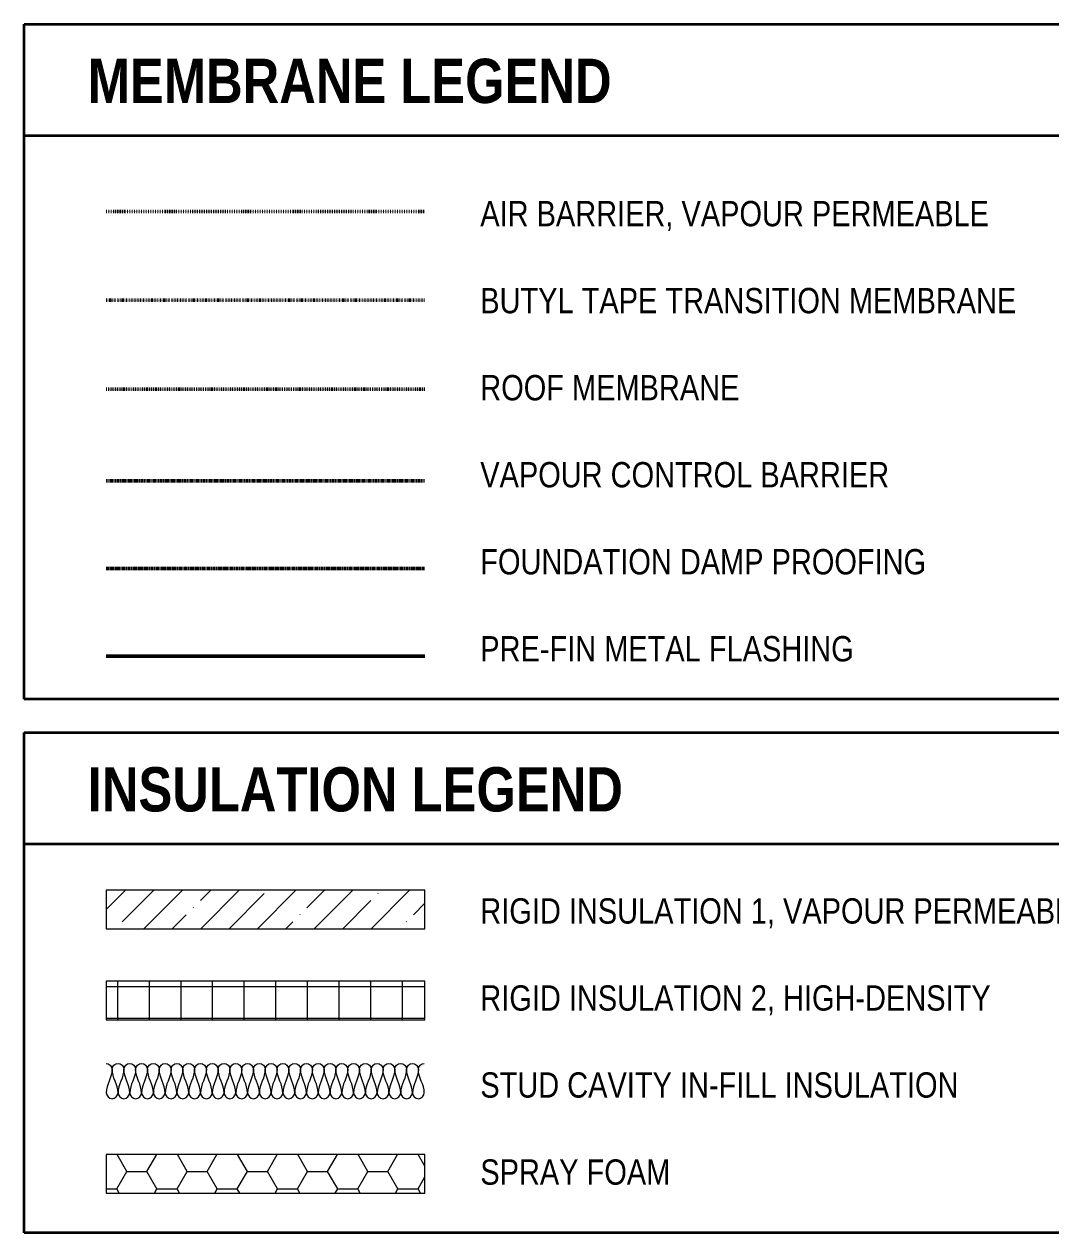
# Model space of a CAD drawing. Header units: millimetres. Extents: x 1380 to 25258, y -161 to 9352.
# Drawn here: x 1380 to 5439, y 651 to 5428 of the extents above; entities that cross this region are included whole.
import ezdxf

# ---------------------------------------------------------------- set-up
doc = ezdxf.new("R2010")
doc.units = ezdxf.units.MM
for name, pattern in [('CMHC_Membrane001', [9, 3, -2, 0, -2, 0, -2]), ('CMHC_Membrane002', [7, 5, -2]), ('CMHC_Membrane004', [6, 2, -2, 0, -2]), ('CMHC_Membrane006', [5, 3, -2]), ('CMHC_Membrane007', [7, 3, -2, 0, -2])]:
    doc.linetypes.add(name, pattern=pattern)
doc.layers.add('A-DETL', color=9, linetype='Continuous', lineweight=18, true_color=0x808080)
doc.layers.add('A-DETL-GENF', color=7, linetype='Continuous', lineweight=18)
doc.layers.add('G-ANNO-TEXT', color=7, linetype='Continuous', lineweight=9)
doc.styles.add('Arial Narrow', font='ARIALN.TTF', dxfattribs={"height": 100})
doc.styles.add('Arial Narrow_B', font='ARIALNB.TTF', dxfattribs={"height": 175})

# ---------------------------------------------------------------- blocks, each defined once
blk = doc.blocks.new('CMHC-07_Insulation_ Semi-Rigid-Section - 152mm-6565447-MEMBRANE _ INSULATION LEGEND')
at = {"layer": 'A-DETL-GENF', "true_color": 0x808080}
h = blk.add_hatch(dxfattribs=at)
h.set_pattern_fill('FP_1', color=8, style=0, pattern_type=2)
h.set_pattern_definition([(45, (0, 0), (-112.253, 112.253), []), (45, (112.25, 0), (-112.253, 112.253), [198.437, -39.687, 1.676, -38.011])])
h.paths.add_polyline_path([(2964.4, 1853.5), (2964.4, 2005.5), (1704.4, 2005.5), (1704.4, 1853.5)])
at = {"layer": 'A-DETL-GENF'}
for p, q in [((2964.4, 2005.5), (1704.4, 2005.5)), ((1704.4, 2005.5), (1704.4, 1853.5)), ((2964.4, 1853.5), (2964.4, 2005.5)), ((1704.4, 1853.5), (2964.4, 1853.5))]:
    blk.add_line(p, q, dxfattribs=at)
blk = doc.blocks.new('CMHC-07_Insulation_ Rigid-Section - 152mm-6565517-MEMBRANE _ INSULATION LEGEND')
at = {"layer": 'A-DETL-GENF', "true_color": 0x808080}
h = blk.add_hatch(dxfattribs=at)
h.set_pattern_fill('FP_2', color=8, style=0, pattern_type=2)
h.set_pattern_definition([(0, (0, 0), (0, 125), []), (90, (0, 0), (-125, 8e-15), [])])
h.paths.add_polyline_path([(2964.4, 1493.5), (2964.4, 1645.5), (1704.4, 1645.5), (1704.4, 1493.5)])
at = {"layer": 'A-DETL-GENF'}
for p, q in [((2964.4, 1645.5), (1704.4, 1645.5)), ((1704.4, 1645.5), (1704.4, 1493.5)), ((2964.4, 1493.5), (2964.4, 1645.5)), ((1704.4, 1493.5), (2964.4, 1493.5))]:
    blk.add_line(p, q, dxfattribs=at)

msp = doc.modelspace()

# ---------------------------------------------------------------- hatches: boundary and pattern name
at = {"layer": 'A-DETL-GENF', "true_color": 0x808080}
h = msp.add_hatch(dxfattribs=at)
h.set_pattern_fill('FP_3', color=8, style=0, pattern_type=2)
h.set_pattern_definition([(0, (0, 0), (119.063, 68.741), [79.375, -158.75]), (120, (0, 0), (-119.063, 68.7411), [79.375, -158.75]), (60, (0, 0), (5e-05, 137.4821), [0, -158.75, 79.375, 0])])
h.paths.add_polyline_path([(2964.4, 808.5), (2964.4, 960.5), (1704.4, 960.5), (1704.4, 808.5)])

# ---------------------------------------------------------------- linework, layer by layer
at = {"layer": 'A-DETL', "color": 7, "lineweight": 35}
for p, q in [((1380, 5428.5), (5880, 5428.5)), ((1380, 2760.6), (1380, 5428.5)), ((1380, 4988.5), (5880, 4988.5)), ((5880, 2760.6), (1380, 2760.6)), ((1380, 2628.5), (5880, 2628.5)), ((1380, 651.4), (1380, 2628.5)), ((1380, 2188.5), (5880, 2188.5)), ((5880, 651.4), (1380, 651.4))]:
    msp.add_line(p, q, dxfattribs=at)
at = {"layer": 'A-DETL', "color": 190, "linetype": 'CMHC_Membrane001', "lineweight": 50, "true_color": 0x8000ff}
msp.add_line((1704.4, 4688.5), (2964.4, 4688.5), dxfattribs=at)
at = {"layer": 'A-DETL', "color": 30, "linetype": 'CMHC_Membrane004', "lineweight": 50, "true_color": 0xff8000}
msp.add_line((1704.4, 4337.2), (2964.4, 4337.2), dxfattribs=at)
at = {"layer": 'A-DETL', "color": 5, "linetype": 'CMHC_Membrane007', "lineweight": 50, "true_color": 0x0000ff}
msp.add_line((1704.4, 3986), (2964.4, 3986), dxfattribs=at)
at = {"layer": 'A-DETL', "color": 96, "linetype": 'CMHC_Membrane006', "lineweight": 50, "true_color": 0x008000}
msp.add_line((1704.4, 3623.5), (2964.4, 3623.5), dxfattribs=at)
at = {"layer": 'A-DETL', "color": 150, "linetype": 'CMHC_Membrane002', "lineweight": 50, "true_color": 0x0080ff}
msp.add_line((1704.4, 3277.2), (2964.4, 3277.2), dxfattribs=at)
at = {"layer": 'A-DETL', "color": 7, "lineweight": 50}
msp.add_line((1704.4, 2931), (2964.4, 2931), dxfattribs=at)
at = {"layer": 'A-DETL', "color": 7}
for p, q in [((2964.4, 960.5), (1704.4, 960.5)), ((1704.4, 960.5), (1704.4, 808.5)), ((2964.4, 808.5), (2964.4, 960.5)), ((1704.4, 808.5), (2964.4, 808.5))]:
    msp.add_line(p, q, dxfattribs=at)
at = {"layer": 'A-DETL'}
for points in [[(1704.4, 1321.3), (1715.4, 1321.3), (1727.7, 1309), (1727.7, 1298)], [(1727.7, 1298), (1727.7, 1266), (1704.4, 1236.8), (1704.4, 1204.8)], [(1727.7, 1298), (1727.7, 1309), (1751, 1333.6), (1774.2, 1309), (1774.2, 1298)], [(1751, 1204.8), (1751, 1236.8), (1727.7, 1266), (1727.7, 1298)], [(1774.2, 1298), (1774.2, 1266), (1751, 1236.8), (1751, 1204.8)], [(1774.2, 1298), (1774.2, 1309), (1797.5, 1333.6), (1820.8, 1309), (1820.8, 1298)], [(1797.5, 1204.8), (1797.5, 1236.8), (1774.2, 1266), (1774.2, 1298)], [(1820.8, 1298), (1820.8, 1266), (1797.5, 1236.8), (1797.5, 1204.8)], [(1820.8, 1298), (1820.8, 1309), (1844.1, 1333.6), (1867.4, 1309), (1867.4, 1298)], [(1844.1, 1204.8), (1844.1, 1236.8), (1820.8, 1266), (1820.8, 1298)], [(1867.4, 1298), (1867.4, 1266), (1844.1, 1236.8), (1844.1, 1204.8)], [(1867.4, 1298), (1867.4, 1309), (1890.7, 1333.6), (1913.9, 1309), (1913.9, 1298)], [(1890.7, 1204.8), (1890.7, 1236.8), (1867.4, 1266), (1867.4, 1298)], [(1913.9, 1298), (1913.9, 1266), (1890.7, 1236.8), (1890.7, 1204.8)], [(1913.9, 1298), (1913.9, 1309), (1937.2, 1333.6), (1960.5, 1309), (1960.5, 1298)], [(1937.2, 1204.8), (1937.2, 1236.8), (1913.9, 1266), (1913.9, 1298)], [(1960.5, 1298), (1960.5, 1266), (1937.2, 1236.8), (1937.2, 1204.8)], [(1960.5, 1298), (1960.5, 1309), (1983.8, 1333.6), (2007.1, 1309), (2007.1, 1298)], [(1983.8, 1204.8), (1983.8, 1236.8), (1960.5, 1266), (1960.5, 1298)], [(2007.1, 1298), (2007.1, 1266), (1983.8, 1236.8), (1983.8, 1204.8)], [(2007.1, 1298), (2007.1, 1309), (2030.4, 1333.6), (2053.6, 1309), (2053.6, 1298)], [(2030.4, 1204.8), (2030.4, 1236.8), (2007.1, 1266), (2007.1, 1298)], [(2053.6, 1298), (2053.6, 1266), (2030.4, 1236.8), (2030.4, 1204.8)], [(2053.6, 1298), (2053.6, 1309), (2076.9, 1333.6), (2100.2, 1309), (2100.2, 1298)], [(2076.9, 1204.8), (2076.9, 1236.8), (2053.6, 1266), (2053.6, 1298)], [(2100.2, 1298), (2100.2, 1266), (2076.9, 1236.8), (2076.9, 1204.8)], [(2100.2, 1298), (2100.2, 1309), (2123.5, 1333.6), (2146.8, 1309), (2146.8, 1298)], [(2123.5, 1204.8), (2123.5, 1236.8), (2100.2, 1266), (2100.2, 1298)], [(2146.8, 1298), (2146.8, 1266), (2123.5, 1236.8), (2123.5, 1204.8)], [(2146.8, 1298), (2146.8, 1309), (2170.1, 1333.6), (2193.3, 1309), (2193.3, 1298)], [(2170.1, 1204.8), (2170.1, 1236.8), (2146.8, 1266), (2146.8, 1298)], [(2193.3, 1298), (2193.3, 1266), (2170.1, 1236.8), (2170.1, 1204.8)], [(2193.3, 1298), (2193.3, 1309), (2216.6, 1333.6), (2239.9, 1309), (2239.9, 1298)], [(2216.6, 1204.8), (2216.6, 1236.8), (2193.3, 1266), (2193.3, 1298)], [(2239.9, 1298), (2239.9, 1266), (2216.6, 1236.8), (2216.6, 1204.8)], [(2239.9, 1298), (2239.9, 1309), (2263.2, 1333.6), (2286.5, 1309), (2286.5, 1298)], [(2263.2, 1204.8), (2263.2, 1236.8), (2239.9, 1266), (2239.9, 1298)], [(2286.5, 1298), (2286.5, 1266), (2263.2, 1236.8), (2263.2, 1204.8)], [(2286.5, 1298), (2286.5, 1309), (2309.8, 1333.6), (2333, 1309), (2333, 1298)], [(2309.8, 1204.8), (2309.8, 1236.8), (2286.5, 1266), (2286.5, 1298)], [(2333, 1298), (2333, 1266), (2309.8, 1236.8), (2309.8, 1204.8)], [(2333, 1298), (2333, 1309), (2356.3, 1333.6), (2379.6, 1309), (2379.6, 1298)], [(2356.3, 1204.8), (2356.3, 1236.8), (2333, 1266), (2333, 1298)], [(2379.6, 1298), (2379.6, 1266), (2356.3, 1236.8), (2356.3, 1204.8)], [(2379.6, 1298), (2379.6, 1309), (2402.9, 1333.6), (2426.2, 1309), (2426.2, 1298)], [(2402.9, 1204.8), (2402.9, 1236.8), (2379.6, 1266), (2379.6, 1298)], [(2426.2, 1298), (2426.2, 1266), (2402.9, 1236.8), (2402.9, 1204.8)], [(2426.2, 1298), (2426.2, 1309), (2449.5, 1333.6), (2472.7, 1309), (2472.7, 1298)], [(2449.5, 1204.8), (2449.5, 1236.8), (2426.2, 1266), (2426.2, 1298)], [(2472.7, 1298), (2472.7, 1266), (2449.5, 1236.8), (2449.5, 1204.8)], [(2472.7, 1298), (2472.7, 1309), (2496, 1333.6), (2519.3, 1309), (2519.3, 1298)], [(2496, 1204.8), (2496, 1236.8), (2472.7, 1266), (2472.7, 1298)], [(2519.3, 1298), (2519.3, 1266), (2496, 1236.8), (2496, 1204.8)], [(2519.3, 1298), (2519.3, 1309), (2542.6, 1333.6), (2565.9, 1309), (2565.9, 1298)], [(2542.6, 1204.8), (2542.6, 1236.8), (2519.3, 1266), (2519.3, 1298)], [(2565.9, 1298), (2565.9, 1266), (2542.6, 1236.8), (2542.6, 1204.8)], [(2565.9, 1298), (2565.9, 1309), (2589.2, 1333.6), (2612.4, 1309), (2612.4, 1298)], [(2589.2, 1204.8), (2589.2, 1236.8), (2565.9, 1266), (2565.9, 1298)], [(2612.4, 1298), (2612.4, 1266), (2589.2, 1236.8), (2589.2, 1204.8)], [(2612.4, 1298), (2612.4, 1309), (2635.7, 1333.6), (2659, 1309), (2659, 1298)], [(2635.7, 1204.8), (2635.7, 1236.8), (2612.4, 1266), (2612.4, 1298)], [(2659, 1298), (2659, 1266), (2635.7, 1236.8), (2635.7, 1204.8)], [(2659, 1298), (2659, 1309), (2682.3, 1333.6), (2705.6, 1309), (2705.6, 1298)], [(2682.3, 1204.8), (2682.3, 1236.8), (2659, 1266), (2659, 1298)], [(2705.6, 1298), (2705.6, 1266), (2682.3, 1236.8), (2682.3, 1204.8)], [(2705.6, 1298), (2705.6, 1309), (2728.9, 1333.6), (2752.1, 1309), (2752.1, 1298)], [(2728.9, 1204.8), (2728.9, 1236.8), (2705.6, 1266), (2705.6, 1298)], [(2752.1, 1298), (2752.1, 1266), (2728.9, 1236.8), (2728.9, 1204.8)], [(2752.1, 1298), (2752.1, 1309), (2775.4, 1333.6), (2798.7, 1309), (2798.7, 1298)], [(2775.4, 1204.8), (2775.4, 1236.8), (2752.1, 1266), (2752.1, 1298)], [(2798.7, 1298), (2798.7, 1266), (2775.4, 1236.8), (2775.4, 1204.8)], [(2798.7, 1298), (2798.7, 1309), (2822, 1333.6), (2845.3, 1309), (2845.3, 1298)], [(2822, 1204.8), (2822, 1236.8), (2798.7, 1266), (2798.7, 1298)], [(2845.3, 1298), (2845.3, 1266), (2822, 1236.8), (2822, 1204.8)], [(2845.3, 1298), (2845.3, 1309), (2868.6, 1333.6), (2891.8, 1309), (2891.8, 1298)], [(2868.6, 1204.8), (2868.6, 1236.8), (2845.3, 1266), (2845.3, 1298)], [(2891.8, 1298), (2891.8, 1266), (2868.6, 1236.8), (2868.6, 1204.8)], [(2891.8, 1298), (2891.8, 1309), (2915.1, 1333.6), (2938.4, 1309), (2938.4, 1298)], [(2915.1, 1204.8), (2915.1, 1236.8), (2891.8, 1266), (2891.8, 1298)], [(2938.4, 1298), (2938.4, 1266), (2915.1, 1236.8), (2915.1, 1204.8)], [(2938.4, 1298), (2938.4, 1309), (2950.7, 1321.3), (2961.7, 1321.3)], [(2961.7, 1204.8), (2961.7, 1236.8), (2938.4, 1266), (2938.4, 1298)], [(1704.4, 1204.8), (1704.4, 1193.9), (1727.7, 1169.3), (1751, 1193.9), (1751, 1204.8)], [(1751, 1204.8), (1751, 1193.9), (1774.2, 1169.3), (1797.5, 1193.9), (1797.5, 1204.8)], [(1797.5, 1204.8), (1797.5, 1193.9), (1820.8, 1169.3), (1844.1, 1193.9), (1844.1, 1204.8)], [(1844.1, 1204.8), (1844.1, 1193.9), (1867.4, 1169.3), (1890.7, 1193.9), (1890.7, 1204.8)], [(1890.7, 1204.8), (1890.7, 1193.9), (1913.9, 1169.3), (1937.2, 1193.9), (1937.2, 1204.8)], [(1937.2, 1204.8), (1937.2, 1193.9), (1960.5, 1169.3), (1983.8, 1193.9), (1983.8, 1204.8)], [(1983.8, 1204.8), (1983.8, 1193.9), (2007.1, 1169.3), (2030.4, 1193.9), (2030.4, 1204.8)], [(2030.4, 1204.8), (2030.4, 1193.9), (2053.6, 1169.3), (2076.9, 1193.9), (2076.9, 1204.8)], [(2076.9, 1204.8), (2076.9, 1193.9), (2100.2, 1169.3), (2123.5, 1193.9), (2123.5, 1204.8)], [(2123.5, 1204.8), (2123.5, 1193.9), (2146.8, 1169.3), (2170.1, 1193.9), (2170.1, 1204.8)], [(2170.1, 1204.8), (2170.1, 1193.9), (2193.3, 1169.3), (2216.6, 1193.9), (2216.6, 1204.8)], [(2216.6, 1204.8), (2216.6, 1193.9), (2239.9, 1169.3), (2263.2, 1193.9), (2263.2, 1204.8)], [(2263.2, 1204.8), (2263.2, 1193.9), (2286.5, 1169.3), (2309.8, 1193.9), (2309.8, 1204.8)], [(2309.8, 1204.8), (2309.8, 1193.9), (2333, 1169.3), (2356.3, 1193.9), (2356.3, 1204.8)], [(2356.3, 1204.8), (2356.3, 1193.9), (2379.6, 1169.3), (2402.9, 1193.9), (2402.9, 1204.8)], [(2402.9, 1204.8), (2402.9, 1193.9), (2426.2, 1169.3), (2449.5, 1193.9), (2449.5, 1204.8)], [(2449.5, 1204.8), (2449.5, 1193.9), (2472.7, 1169.3), (2496, 1193.9), (2496, 1204.8)], [(2496, 1204.8), (2496, 1193.9), (2519.3, 1169.3), (2542.6, 1193.9), (2542.6, 1204.8)], [(2542.6, 1204.8), (2542.6, 1193.9), (2565.9, 1169.3), (2589.2, 1193.9), (2589.2, 1204.8)], [(2589.2, 1204.8), (2589.2, 1193.9), (2612.4, 1169.3), (2635.7, 1193.9), (2635.7, 1204.8)], [(2635.7, 1204.8), (2635.7, 1193.9), (2659, 1169.3), (2682.3, 1193.9), (2682.3, 1204.8)], [(2682.3, 1204.8), (2682.3, 1193.9), (2705.6, 1169.3), (2728.9, 1193.9), (2728.9, 1204.8)], [(2728.9, 1204.8), (2728.9, 1193.9), (2752.1, 1169.3), (2775.4, 1193.9), (2775.4, 1204.8)], [(2775.4, 1204.8), (2775.4, 1193.9), (2798.7, 1169.3), (2822, 1193.9), (2822, 1204.8)], [(2822, 1204.8), (2822, 1193.9), (2845.3, 1169.3), (2868.6, 1193.9), (2868.6, 1204.8)], [(2868.6, 1204.8), (2868.6, 1193.9), (2891.8, 1169.3), (2915.1, 1193.9), (2915.1, 1204.8)], [(2915.1, 1204.8), (2915.1, 1193.9), (2938.4, 1169.3), (2961.7, 1193.9), (2961.7, 1204.8)]]:
    msp.add_open_spline(points, degree=3, dxfattribs=at)

# ---------------------------------------------------------------- block references
at = {"layer": 'A-DETL-GENF'}
for name in ['CMHC-07_Insulation_ Semi-Rigid-Section - 152mm-6565447-MEMBRANE _ INSULATION LEGEND', 'CMHC-07_Insulation_ Rigid-Section - 152mm-6565517-MEMBRANE _ INSULATION LEGEND']:
    msp.add_blockref(name, (0, 0), dxfattribs=at)

# ---------------------------------------------------------------- texts
at = {"layer": 'G-ANNO-TEXT', "attachment_point": 1, "bg_fill": 3, "box_fill_scale": 1.25, "bg_fill_color": 256, "bg_fill_true_color": 13158600, "bg_fill_transparency": 0}
for s, insert, char_height, width, style in [('MEMBRANE LEGEND', (1631.4, 5291.8), 175, 2537.341, 'Arial Narrow_B'), ('AIR BARRIER, VAPOUR PERMEABLE', (3183.1, 4729.7), 100, 2497.257, 'Arial Narrow'), ('BUTYL TAPE TRANSITION MEMBRANE', (3183.1, 4385.8), 100, 2633.543, 'Arial Narrow'), ('ROOF MEMBRANE', (3183.1, 4041.8), 100, 1262.658, 'Arial Narrow'), ('VAPOUR CONTROL BARRIER', (3183.1, 3697.9), 100, 1992.193, 'Arial Narrow'), ('FOUNDATION DAMP PROOFING', (3183.1, 3353.9), 100, 2168.565, 'Arial Narrow'), ('PRE-FIN METAL FLASHING', (3183.1, 3009.9), 100, 1835.864, 'Arial Narrow'), ('INSULATION LEGEND', (1631.4, 2491.8), 175, 2597.468, 'Arial Narrow_B'), ('RIGID INSULATION 1, VAPOUR PERMEABLE', (3183.4, 1973.6), 100, 2990.294, 'Arial Narrow'), ('RIGID INSULATION 2, HIGH-DENSITY', (3183.4, 1629.6), 100, 2493.248, 'Arial Narrow'), ('STUD CAVITY IN-FILL INSULATION', (3183.4, 1285.7), 100, 2348.944, 'Arial Narrow'), ('SPRAY FOAM', (3183.4, 941.7), 100, 933.966, 'Arial Narrow')]:
    msp.add_mtext(s, dxfattribs=dict(at, insert=insert, char_height=char_height, width=width, style=style))

doc.saveas('drawing.dxf')
